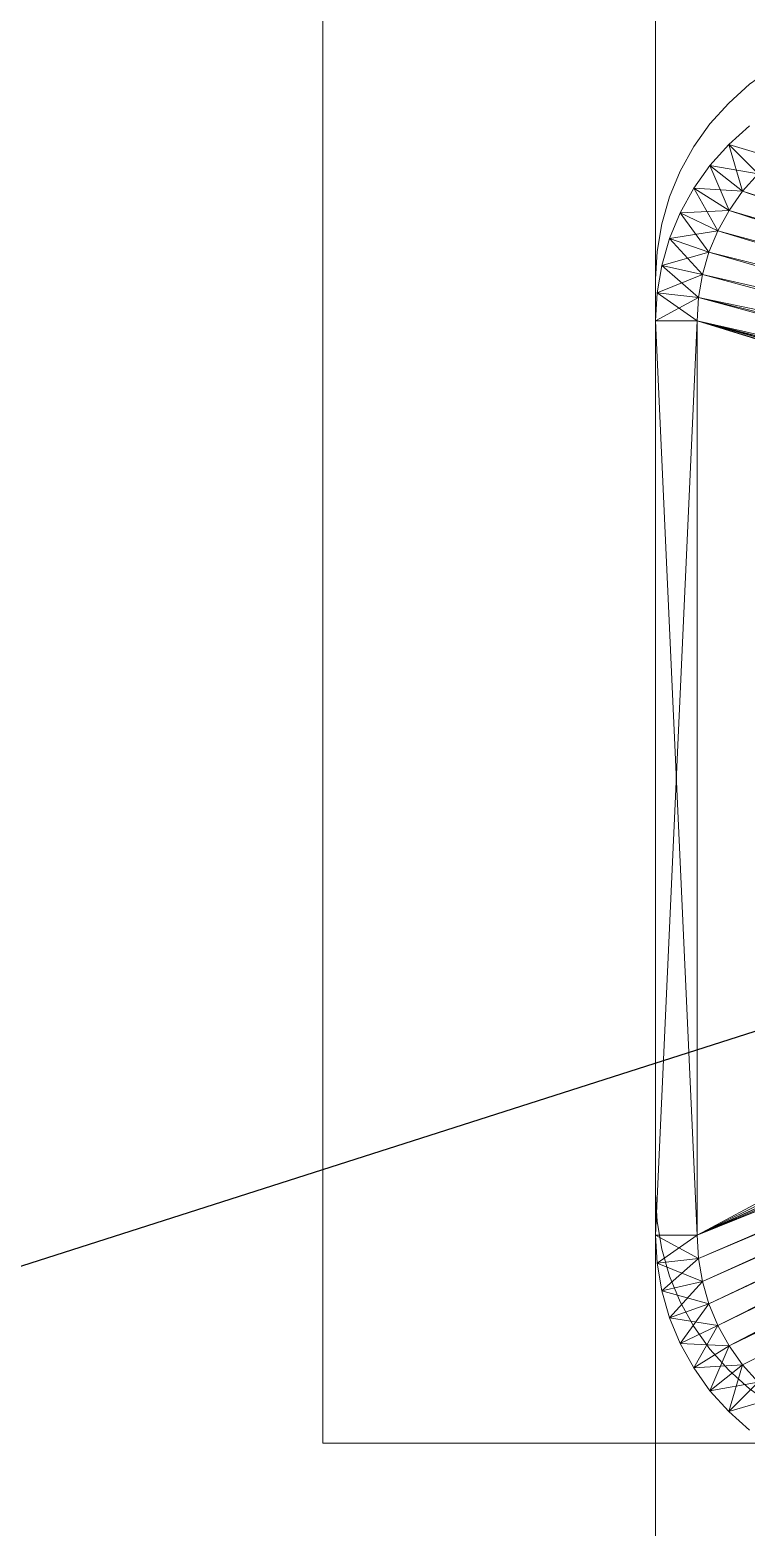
# Model space of a CAD drawing. Header units: millimetres. Extents: x 0 to 420, y 0 to 297.
# Drawn here: x 271.828 to 272.904, y 259.796 to 262.047 of the extents above; entities that cross this region are included whole.
import ezdxf

# ---------------------------------------------------------------- set-up
doc = ezdxf.new("R2010")
doc.units = ezdxf.units.MM
doc.layers.add('1', color=7, linetype='Continuous', true_color=0xffffff)
doc.layers.add('171', color=7, linetype='Continuous', true_color=0xffffff)
doc.dimstyles.get("Standard").update_dxf_attribs({"dimtxt": 0.18, "dimasz": 0.18, "dimexe": 0.18, "dimexo": 0.0625, "dimgap": 0.09, "dimtad": 0, "dimtih": 1, "dimtoh": 1, "dimdec": 4, "dimzin": 0, "dimdsep": 46, "dimtxsty": 'Standard', "dimcen": 0.09, "dimadec": 0, "dimazin": 0, "dimtfac": 1, "dimtdec": 4, "dimtofl": 0, "dimtmove": 0, "dimatfit": 3, "dimfxl": 1, "dimtolj": 1, "dimtzin": 0, "dimarcsym": 0})

msp = doc.modelspace()

# ---------------------------------------------------------------- linework, layer by layer
at = {"layer": '1', "color": 155, "linetype": 'Continuous', "lineweight": 18}
for p, q in [((272.2678, 274.5469), (272.2678, 259.9219)), ((272.7678, 274.5469), (272.7678, 259.9219)), ((272.7678, 259.9219), (272.2678, 259.9219)), ((272.7678, 259.9219), (272.9553, 259.9219)), ((272.7678, 152.4219), (272.7678, 259.9219))]:
    msp.add_line(p, q, dxfattribs=at)
at = {"layer": '1', "color": 3, "linetype": 'Continuous', "lineweight": 18}
for p, q in [((272.8777, 261.8745), (272.909, 261.9026)), ((272.909, 261.9026), (272.8777, 261.8745)), ((272.8777, 261.8745), (272.909, 261.9026)), ((272.909, 261.9026), (272.8777, 261.8745)), ((272.909, 261.9026), (272.8777, 261.8745)), ((272.8777, 261.8745), (272.909, 261.9026)), ((272.8496, 261.8432), (272.8777, 261.8745)), ((272.8777, 261.8745), (272.8496, 261.8432)), ((272.8496, 261.8432), (272.8777, 261.8745)), ((272.8777, 261.8745), (272.8496, 261.8432)), ((272.8777, 261.8745), (272.8496, 261.8432)), ((272.8496, 261.8432), (272.8777, 261.8745)), ((272.8777, 261.8745), (272.948, 261.8537)), ((272.9219, 261.8303), (272.8777, 261.8745)), ((272.9219, 261.8303), (272.8777, 261.8745)), ((272.8777, 261.8745), (272.9219, 261.8303)), ((272.948, 261.8537), (272.8777, 261.8745)), ((272.8985, 261.8042), (272.8777, 261.8745)), ((272.8777, 261.8745), (272.9219, 261.8303)), ((272.8777, 261.8745), (272.8985, 261.8042)), ((272.8253, 261.8089), (272.8496, 261.8432)), ((272.8496, 261.8432), (272.8253, 261.8089)), ((272.8253, 261.8089), (272.8496, 261.8432)), ((272.8496, 261.8432), (272.8253, 261.8089)), ((272.8496, 261.8432), (272.8253, 261.8089)), ((272.8253, 261.8089), (272.8496, 261.8432)), ((272.8496, 261.8432), (272.9219, 261.8303)), ((272.8985, 261.8042), (272.8496, 261.8432)), ((272.8985, 261.8042), (272.8496, 261.8432)), ((272.8496, 261.8432), (272.8985, 261.8042)), ((272.9219, 261.8303), (272.8496, 261.8432)), ((272.8782, 261.7756), (272.8496, 261.8432)), ((272.8496, 261.8432), (272.8985, 261.8042)), ((272.8496, 261.8432), (272.8782, 261.7756)), ((272.9219, 261.8303), (272.8985, 261.8042)), ((272.8985, 261.8042), (272.9219, 261.8303)), ((272.8985, 261.8042), (272.9219, 261.8303)), ((272.9219, 261.8303), (272.8985, 261.8042)), ((272.805, 261.7721), (272.8253, 261.8089)), ((272.8253, 261.8089), (272.805, 261.7721)), ((272.8253, 261.8089), (272.805, 261.7721)), ((272.805, 261.7721), (272.8253, 261.8089)), ((272.8253, 261.8089), (272.805, 261.7721)), ((272.805, 261.7721), (272.8253, 261.8089)), ((272.8253, 261.8089), (272.8985, 261.8042)), ((272.8782, 261.7756), (272.8253, 261.8089)), ((272.8253, 261.8089), (272.8782, 261.7756)), ((272.8985, 261.8042), (272.8253, 261.8089)), ((272.8782, 261.7756), (272.8253, 261.8089)), ((272.8613, 261.745), (272.8253, 261.8089)), ((272.8253, 261.8089), (272.8782, 261.7756)), ((272.8253, 261.8089), (272.8613, 261.745)), ((272.8985, 261.8042), (272.8782, 261.7756)), ((272.8782, 261.7756), (272.8985, 261.8042)), ((272.8782, 261.7756), (272.8985, 261.8042)), ((272.8985, 261.8042), (272.8782, 261.7756)), ((274.4893, 261.3018), (272.8985, 261.8042)), ((272.8985, 261.8042), (274.4893, 261.3018)), ((274.6529, 261.1959), (272.8985, 261.8042)), ((272.8985, 261.8042), (274.6529, 261.1959)), ((272.7889, 261.7332), (272.805, 261.7721)), ((272.805, 261.7721), (272.7889, 261.7332)), ((272.805, 261.7721), (272.7889, 261.7332)), ((272.7889, 261.7332), (272.805, 261.7721)), ((272.805, 261.7721), (272.7889, 261.7332)), ((272.7889, 261.7332), (272.805, 261.7721)), ((272.805, 261.7721), (272.8782, 261.7756)), ((272.8782, 261.7756), (272.805, 261.7721)), ((272.8613, 261.745), (272.805, 261.7721)), ((272.805, 261.7721), (272.8613, 261.745)), ((272.8613, 261.745), (272.805, 261.7721)), ((272.8479, 261.7126), (272.805, 261.7721)), ((272.805, 261.7721), (272.8613, 261.745)), ((272.805, 261.7721), (272.8479, 261.7126)), ((272.8782, 261.7756), (272.8613, 261.745)), ((272.8613, 261.745), (272.8782, 261.7756)), ((272.8613, 261.745), (272.8782, 261.7756)), ((272.8782, 261.7756), (272.8613, 261.745)), ((274.4893, 261.3018), (272.8782, 261.7756)), ((272.8782, 261.7756), (274.4893, 261.3018)), ((274.6529, 261.1959), (272.8782, 261.7756)), ((272.8782, 261.7756), (274.6529, 261.1959)), ((272.7772, 261.6928), (272.7889, 261.7332)), ((272.7889, 261.7332), (272.7772, 261.6928)), ((272.7889, 261.7332), (272.7772, 261.6928)), ((272.7772, 261.6928), (272.7889, 261.7332)), ((272.7889, 261.7332), (272.7772, 261.6928)), ((272.7772, 261.6928), (272.7889, 261.7332)), ((272.7889, 261.7332), (272.8613, 261.745)), ((272.8613, 261.745), (272.7889, 261.7332)), ((272.8479, 261.7126), (272.7889, 261.7332)), ((272.7889, 261.7332), (272.8479, 261.7126)), ((272.8479, 261.7126), (272.7889, 261.7332)), ((272.8382, 261.6789), (272.7889, 261.7332)), ((272.7889, 261.7332), (272.8479, 261.7126)), ((272.7889, 261.7332), (272.8382, 261.6789)), ((272.8613, 261.745), (272.8479, 261.7126)), ((272.8479, 261.7126), (272.8613, 261.745)), ((272.8479, 261.7126), (272.8613, 261.745)), ((272.8613, 261.745), (272.8479, 261.7126)), ((274.4893, 261.3018), (272.8613, 261.745)), ((272.8613, 261.745), (274.4893, 261.3018)), ((274.6529, 261.1959), (272.8613, 261.745)), ((272.8613, 261.745), (274.6529, 261.1959)), ((272.7772, 261.6928), (272.8479, 261.7126)), ((272.8479, 261.7126), (272.7772, 261.6928)), ((272.8479, 261.7126), (272.8382, 261.6789)), ((272.8382, 261.6789), (272.8479, 261.7126)), ((272.8382, 261.6789), (272.8479, 261.7126)), ((272.8479, 261.7126), (272.8382, 261.6789)), ((274.4893, 261.3018), (272.8479, 261.7126)), ((272.8479, 261.7126), (274.4893, 261.3018)), ((272.8479, 261.7126), (274.6529, 261.1959)), ((274.6529, 261.1959), (272.8479, 261.7126)), ((272.7702, 261.6514), (272.7772, 261.6928)), ((272.7772, 261.6928), (272.7702, 261.6514)), ((272.7772, 261.6928), (272.7702, 261.6514)), ((272.7702, 261.6514), (272.7772, 261.6928)), ((272.7772, 261.6928), (272.7702, 261.6514)), ((272.7702, 261.6514), (272.7772, 261.6928)), ((272.7702, 261.6514), (272.8382, 261.6789)), ((272.8382, 261.6789), (272.7702, 261.6514)), ((272.8382, 261.6789), (272.7772, 261.6928)), ((272.7772, 261.6928), (272.8382, 261.6789)), ((272.8382, 261.6789), (272.7772, 261.6928)), ((272.8323, 261.6444), (272.7772, 261.6928)), ((272.7772, 261.6928), (272.8382, 261.6789)), ((272.7772, 261.6928), (272.8323, 261.6444)), ((272.8382, 261.6789), (272.8323, 261.6444)), ((272.8323, 261.6444), (272.8382, 261.6789)), ((272.8323, 261.6444), (272.8382, 261.6789)), ((272.8382, 261.6789), (272.8323, 261.6444)), ((274.4893, 261.3018), (272.8382, 261.6789)), ((272.8382, 261.6789), (274.4893, 261.3018)), ((272.8382, 261.6789), (274.6529, 261.1959)), ((274.6529, 261.1959), (272.8382, 261.6789)), ((272.7678, 261.6094), (272.7702, 261.6514)), ((272.7678, 261.6094), (272.7702, 261.6514)), ((272.7702, 261.6514), (272.7678, 261.6094)), ((272.7702, 261.6514), (272.7678, 261.6094)), ((272.7678, 261.6094), (272.7702, 261.6514)), ((272.7702, 261.6514), (272.7678, 261.6094)), ((272.7678, 261.6094), (272.8323, 261.6444)), ((272.8323, 261.6444), (272.7678, 261.6094)), ((272.8323, 261.6444), (272.7702, 261.6514)), ((272.7702, 261.6514), (272.8323, 261.6444)), ((272.8303, 261.6094), (272.7702, 261.6514)), ((272.7702, 261.6514), (272.8323, 261.6444)), ((272.7702, 261.6514), (272.8303, 261.6094)), ((272.8323, 261.6444), (272.7702, 261.6514)), ((272.8323, 261.6444), (272.8303, 261.6094)), ((272.8303, 261.6094), (272.8323, 261.6444)), ((272.8303, 261.6094), (272.8323, 261.6444)), ((272.8323, 261.6444), (272.8303, 261.6094)), ((274.4893, 261.3018), (272.8323, 261.6444)), ((272.8323, 261.6444), (274.4705, 261.2391)), ((274.4705, 261.2391), (272.8323, 261.6444)), ((272.8323, 261.6444), (274.4893, 261.3018)), ((272.8323, 261.6444), (274.6529, 261.1959)), ((272.8323, 261.6444), (274.6454, 261.1529)), ((274.6529, 261.1959), (272.8323, 261.6444)), ((274.6454, 261.1529), (272.8323, 261.6444)), ((272.8303, 261.6094), (272.7678, 261.6094)), ((272.7678, 261.6094), (272.8303, 261.6094)), ((272.7678, 260.2344), (272.8303, 261.6094)), ((272.7678, 260.2344), (272.7678, 261.6094)), ((272.8303, 261.6094), (272.7678, 260.2344)), ((272.7678, 261.6094), (272.8303, 261.6094)), ((272.7678, 260.2344), (272.7678, 261.6094)), ((272.7678, 261.6094), (272.7678, 260.2344)), ((272.7678, 260.2344), (272.7678, 261.6094)), ((272.7678, 261.6094), (272.7678, 260.2344)), ((272.7678, 261.6094), (272.8303, 260.2344)), ((272.8303, 261.6094), (272.7678, 261.6094)), ((272.8303, 260.2344), (272.7678, 261.6094)), ((272.7678, 261.6094), (272.7678, 260.2344)), ((274.4705, 261.2391), (272.8303, 261.6094)), ((274.4591, 261.1747), (272.8303, 261.6094)), ((272.8303, 261.6094), (274.4705, 261.2391)), ((272.8303, 261.6094), (274.6454, 261.1529)), ((272.8303, 261.6094), (274.6428, 261.1094)), ((274.6454, 261.1529), (272.8303, 261.6094)), ((274.4553, 261.1094), (272.8303, 261.6094)), ((272.8303, 261.6094), (274.4591, 261.1747)), ((272.8303, 261.6094), (274.6454, 261.0658)), ((274.6428, 261.1094), (272.8303, 261.6094)), ((272.8303, 260.2344), (272.8303, 261.6094)), ((272.8303, 261.6094), (274.4553, 261.1094)), ((272.8303, 261.6094), (272.8303, 260.2344)), ((272.8303, 261.6094), (272.8303, 260.2344)), ((274.6454, 261.0658), (272.8303, 261.6094)), ((272.8303, 260.2344), (272.8303, 261.6094)), ((272.8303, 260.2344), (274.4553, 261.1094)), ((274.4553, 261.1094), (272.8303, 260.2344)), ((272.8303, 260.2344), (274.6454, 261.0658)), ((274.6454, 261.0658), (272.8303, 260.2344)), ((272.8303, 260.2344), (274.4591, 261.0441)), ((274.4591, 261.0441), (272.8303, 260.2344)), ((272.8303, 260.2344), (274.6529, 261.0229)), ((274.6529, 261.0229), (272.8303, 260.2344)), ((272.8303, 260.2344), (274.6655, 260.9811)), ((274.6655, 260.9811), (272.8303, 260.2344)), ((272.8323, 260.1994), (274.6655, 260.9811)), ((274.6655, 260.9811), (272.8323, 260.1994)), ((272.8382, 260.1648), (274.6655, 260.9811)), ((274.6655, 260.9811), (272.8382, 260.1648)), ((272.8479, 260.1312), (274.6655, 260.9811)), ((274.6655, 260.9811), (272.8479, 260.1312)), ((272.8613, 260.0988), (274.6655, 260.9811)), ((274.6655, 260.9811), (272.8613, 260.0988)), ((274.6655, 260.9811), (272.8782, 260.0681)), ((272.8782, 260.0681), (274.6655, 260.9811)), ((272.8303, 260.2344), (274.4705, 260.9797)), ((274.4705, 260.9797), (272.8303, 260.2344)), ((272.8782, 260.0681), (274.6827, 260.9411)), ((274.6827, 260.9411), (272.8782, 260.0681)), ((272.8985, 260.0395), (274.6827, 260.9411)), ((274.6827, 260.9411), (272.8985, 260.0395)), ((274.4893, 260.917), (272.8303, 260.2344)), ((272.8303, 260.2344), (274.4893, 260.917)), ((274.4893, 260.917), (272.8323, 260.1994)), ((272.8323, 260.1994), (274.4893, 260.917)), ((274.4893, 260.917), (272.8382, 260.1648)), ((272.8382, 260.1648), (274.4893, 260.917)), ((274.4893, 260.917), (272.8479, 260.1312)), ((272.8479, 260.1312), (274.4893, 260.917)), ((274.4893, 260.917), (272.8613, 260.0988)), ((272.8613, 260.0988), (274.4893, 260.917)), ((274.4893, 260.917), (272.8782, 260.0681)), ((272.8782, 260.0681), (274.4893, 260.917)), ((274.5152, 260.8569), (272.8782, 260.0681)), ((272.8782, 260.0681), (274.5152, 260.8569)), ((274.5152, 260.8569), (272.8985, 260.0395)), ((272.8985, 260.0395), (274.5152, 260.8569)), ((272.8303, 260.2344), (272.7678, 260.2344)), ((272.7678, 260.2344), (272.8303, 260.2344)), ((272.8323, 260.1994), (272.7678, 260.2344)), ((272.7678, 260.2344), (272.8303, 260.2344)), ((272.7702, 260.1924), (272.7678, 260.2344)), ((272.7678, 260.2344), (272.8323, 260.1994)), ((272.7702, 260.1924), (272.7678, 260.2344)), ((272.7678, 260.2344), (272.7702, 260.1924)), ((272.7678, 260.2344), (272.7702, 260.1924)), ((272.8303, 260.2344), (272.7678, 260.2344)), ((272.7702, 260.1924), (272.7678, 260.2344)), ((272.7678, 260.2344), (272.7702, 260.1924)), ((272.8303, 260.2344), (272.7702, 260.1924)), ((272.7702, 260.1924), (272.8303, 260.2344)), ((272.8303, 260.2344), (272.8323, 260.1994)), ((272.8323, 260.1994), (272.8303, 260.2344)), ((272.8303, 260.2344), (272.8323, 260.1994)), ((272.8323, 260.1994), (272.8303, 260.2344)), ((272.8323, 260.1994), (272.7702, 260.1924)), ((272.7702, 260.1924), (272.8323, 260.1994)), ((272.7702, 260.1924), (272.8323, 260.1994)), ((272.8323, 260.1994), (272.7702, 260.1924)), ((272.8323, 260.1994), (272.7772, 260.1509)), ((272.7772, 260.1509), (272.8323, 260.1994)), ((272.8323, 260.1994), (272.8382, 260.1648)), ((272.8382, 260.1648), (272.8323, 260.1994)), ((272.8323, 260.1994), (272.8382, 260.1648)), ((272.8382, 260.1648), (272.8323, 260.1994)), ((272.8382, 260.1648), (272.7702, 260.1924)), ((272.7772, 260.1509), (272.7702, 260.1924)), ((272.7702, 260.1924), (272.8382, 260.1648)), ((272.7772, 260.1509), (272.7702, 260.1924)), ((272.7702, 260.1924), (272.7772, 260.1509)), ((272.7702, 260.1924), (272.7772, 260.1509)), ((272.7772, 260.1509), (272.7702, 260.1924)), ((272.7702, 260.1924), (272.7772, 260.1509)), ((272.8382, 260.1648), (272.7772, 260.1509)), ((272.7772, 260.1509), (272.8382, 260.1648)), ((272.7772, 260.1509), (272.8382, 260.1648)), ((272.8382, 260.1648), (272.7772, 260.1509)), ((272.8479, 260.1312), (272.7772, 260.1509)), ((272.7889, 260.1105), (272.7772, 260.1509)), ((272.7772, 260.1509), (272.8479, 260.1312)), ((272.7889, 260.1105), (272.7772, 260.1509)), ((272.7772, 260.1509), (272.7889, 260.1105)), ((272.7772, 260.1509), (272.7889, 260.1105)), ((272.7889, 260.1105), (272.7772, 260.1509)), ((272.7772, 260.1509), (272.7889, 260.1105)), ((272.8382, 260.1648), (272.7889, 260.1105)), ((272.7889, 260.1105), (272.8382, 260.1648)), ((272.8382, 260.1648), (272.8479, 260.1312)), ((272.8479, 260.1312), (272.8382, 260.1648)), ((272.8382, 260.1648), (272.8479, 260.1312)), ((272.8479, 260.1312), (272.8382, 260.1648)), ((272.8479, 260.1312), (272.7889, 260.1105)), ((272.7889, 260.1105), (272.8479, 260.1312)), ((272.7889, 260.1105), (272.8479, 260.1312)), ((272.8479, 260.1312), (272.7889, 260.1105)), ((272.8479, 260.1312), (272.805, 260.0717)), ((272.805, 260.0717), (272.8479, 260.1312)), ((272.8479, 260.1312), (272.8613, 260.0988)), ((272.8613, 260.0988), (272.8479, 260.1312)), ((272.8479, 260.1312), (272.8613, 260.0988)), ((272.8613, 260.0988), (272.8479, 260.1312)), ((272.8613, 260.0988), (272.7889, 260.1105)), ((272.805, 260.0717), (272.7889, 260.1105)), ((272.7889, 260.1105), (272.8613, 260.0988)), ((272.805, 260.0717), (272.7889, 260.1105)), ((272.7889, 260.1105), (272.805, 260.0717)), ((272.7889, 260.1105), (272.805, 260.0717)), ((272.805, 260.0717), (272.7889, 260.1105)), ((272.7889, 260.1105), (272.805, 260.0717)), ((272.8613, 260.0988), (272.805, 260.0717)), ((272.805, 260.0717), (272.8613, 260.0988)), ((272.805, 260.0717), (272.8613, 260.0988)), ((272.8613, 260.0988), (272.805, 260.0717)), ((272.8613, 260.0988), (272.8253, 260.0349)), ((272.8253, 260.0349), (272.8613, 260.0988)), ((272.8613, 260.0988), (272.8782, 260.0681)), ((272.8782, 260.0681), (272.8613, 260.0988)), ((272.8613, 260.0988), (272.8782, 260.0681)), ((272.8782, 260.0681), (272.8613, 260.0988)), ((272.8782, 260.0681), (272.805, 260.0717)), ((272.8253, 260.0349), (272.805, 260.0717)), ((272.805, 260.0717), (272.8782, 260.0681)), ((272.8253, 260.0349), (272.805, 260.0717)), ((272.805, 260.0717), (272.8253, 260.0349)), ((272.805, 260.0717), (272.8253, 260.0349)), ((272.8253, 260.0349), (272.805, 260.0717)), ((272.805, 260.0717), (272.8253, 260.0349)), ((272.8782, 260.0681), (272.8253, 260.0349)), ((272.8253, 260.0349), (272.8782, 260.0681)), ((272.8253, 260.0349), (272.8782, 260.0681)), ((272.8782, 260.0681), (272.8253, 260.0349)), ((272.8782, 260.0681), (272.8496, 260.0006)), ((272.8496, 260.0006), (272.8782, 260.0681)), ((272.8985, 260.0395), (272.8782, 260.0681)), ((272.8782, 260.0681), (272.8985, 260.0395)), ((272.8782, 260.0681), (272.8985, 260.0395)), ((272.8985, 260.0395), (272.8782, 260.0681)), ((272.8985, 260.0395), (272.8253, 260.0349)), ((272.8253, 260.0349), (272.8985, 260.0395)), ((272.8985, 260.0395), (272.8496, 260.0006)), ((272.8496, 260.0006), (272.8985, 260.0395)), ((272.8496, 260.0006), (272.8985, 260.0395)), ((272.8985, 260.0395), (272.8496, 260.0006)), ((272.8985, 260.0395), (272.8777, 259.9692)), ((272.8777, 259.9692), (272.8985, 260.0395)), ((272.9219, 260.0134), (272.8985, 260.0395)), ((272.8985, 260.0395), (272.9219, 260.0134)), ((272.8985, 260.0395), (272.9219, 260.0134)), ((272.9219, 260.0134), (272.8985, 260.0395)), ((272.8496, 260.0006), (272.8253, 260.0349)), ((272.8496, 260.0006), (272.8253, 260.0349)), ((272.8253, 260.0349), (272.8496, 260.0006)), ((272.8253, 260.0349), (272.8496, 260.0006)), ((272.8496, 260.0006), (272.8253, 260.0349)), ((272.8253, 260.0349), (272.8496, 260.0006)), ((272.9219, 260.0134), (272.8496, 260.0006)), ((272.8496, 260.0006), (272.9219, 260.0134)), ((272.9219, 260.0134), (272.8777, 259.9692)), ((272.8777, 259.9692), (272.9219, 260.0134)), ((272.8777, 259.9692), (272.9219, 260.0134)), ((272.9219, 260.0134), (272.8777, 259.9692)), ((272.8777, 259.9692), (272.8496, 260.0006)), ((272.8777, 259.9692), (272.8496, 260.0006)), ((272.8496, 260.0006), (272.8777, 259.9692)), ((272.8496, 260.0006), (272.8777, 259.9692)), ((272.8777, 259.9692), (272.8496, 260.0006)), ((272.8496, 260.0006), (272.8777, 259.9692)), ((272.948, 259.9901), (272.8777, 259.9692)), ((272.8777, 259.9692), (272.948, 259.9901)), ((272.909, 259.9412), (272.8777, 259.9692)), ((272.909, 259.9412), (272.8777, 259.9692)), ((272.8777, 259.9692), (272.909, 259.9412)), ((272.8777, 259.9692), (272.909, 259.9412)), ((272.909, 259.9412), (272.8777, 259.9692)), ((272.8777, 259.9692), (272.909, 259.9412))]:
    msp.add_line(p, q, dxfattribs=at)
at = {"layer": '1', "color": 155, "linetype": 'Continuous', "lineweight": 13}
msp.add_line((272.7678, 152.4219), (272.7678, 259.9219), dxfattribs=at)
at = {"layer": '1', "color": 155, "linetype": 'Continuous', "lineweight": 18}
for points in [[(273.1428, 262.0469), (273.1008, 262.0445), (273.0594, 262.0375), (273.019, 262.0258), (272.9801, 262.0097), (272.9433, 261.9894), (272.909, 261.9651), (272.8777, 261.937), (272.8496, 261.9057), (272.8253, 261.8714), (272.805, 261.8346), (272.7889, 261.7957), (272.7772, 261.7553), (272.7702, 261.7139), (272.7678, 261.6719)], [(272.7678, 260.2971), (272.7678, 260.2969), (272.7702, 260.2549), (272.7772, 260.2134), (272.7889, 260.173), (272.805, 260.1342), (272.8253, 260.0974), (272.8496, 260.0631), (272.8777, 260.0317), (272.909, 260.0037), (272.9433, 259.9794), (272.9801, 259.959), (273.019, 259.9429), (273.0594, 259.9313), (273.1008, 259.9242), (273.1426, 259.9219)]]:
    msp.add_lwpolyline(points, dxfattribs=at)

# ---------------------------------------------------------------- leaders
at = {"layer": '171', "color": 156, "linetype": 'Continuous', "lineweight": 13}
msp.add_leader([(279.0951, 262.5199), (266.6512, 258.5336)], dimstyle='Standard', override={"dimasz": 0.3}, dxfattribs=at)

doc.saveas('drawing.dxf')
